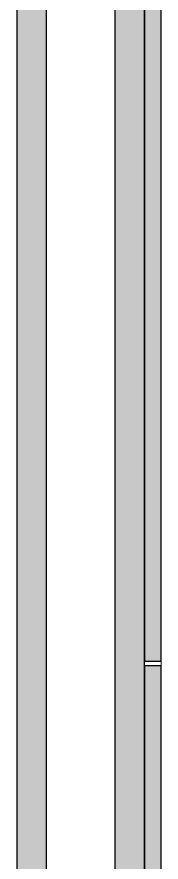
# Model space of a CAD drawing. Header units: millimetres. Extents: x 155927 to 326028, y -36033 to 97293.
# Drawn here: x 187621 to 188112, y 19442 to 22322 of the extents above; entities that cross this region are included whole.
import ezdxf

# ---------------------------------------------------------------- set-up
doc = ezdxf.new("R2010")
doc.units = ezdxf.units.MM
doc.header["$MEASUREMENT"] = 0
doc.layers.add('A-WALL-PATT', color=7, linetype='CONTINUOUS', lineweight=9)
doc.layers.add('I-WALL', color=7, linetype='CONTINUOUS', lineweight=9)

msp = doc.modelspace()

# ---------------------------------------------------------------- hatches: boundary and pattern name
at = {"layer": 'A-WALL-PATT'}
for points in [[(188055.5, 15107.6), (188055.5, 26907.6), (187954.5, 26907.6), (187954.5, 15107.6)], [(187620.8, 15208.6), (187721.8, 15208.6), (187721.8, 26806.6), (187620.8, 26806.6), (187620.8, 16376.6)]]:
    msp.add_hatch(color=256, dxfattribs=at).paths.add_polyline_path(points, flags=0)
h = msp.add_hatch(color=256, dxfattribs=at)
h.paths.add_polyline_path([(188111.5, 15139.6), (188111.5, 17094.8), (188055.5, 17094.8), (188055.5, 15139.6)], flags=0)
h.paths.add_polyline_path([(188055.5, 17110.8), (188111.5, 17110.8), (188111.5, 20110.8), (188055.5, 20110.8), (188055.5, 18161.9)], flags=0)
h.paths.add_polyline_path([(188111.5, 20126.8), (188111.5, 23126.8), (188055.5, 23126.8), (188055.5, 20126.8)], flags=0)
h.paths.add_polyline_path([(188055.5, 25558.8), (188111.5, 25558.8), (188111.5, 26142.8), (188055.5, 26142.8)], flags=0)
h.paths.add_polyline_path([(188111.5, 26158.8), (188111.5, 26875.6), (188055.5, 26875.6), (188055.5, 26158.8)], flags=0)

# ---------------------------------------------------------------- linework, layer by layer
at = {"layer": 'I-WALL', "lineweight": 30}
for p, q in [((188055.5, 15107.6), (188055.5, 26907.6)), ((187620.8, 26806.6), (187620.8, 15208.6)), ((187721.8, 15208.6), (187721.8, 26806.6)), ((187954.5, 26806.6), (187954.5, 15208.6)), ((188055.5, 23126.8), (188055.5, 20126.8)), ((188111.5, 20126.8), (188111.5, 23126.8)), ((188055.5, 20126.8), (188111.5, 20126.8)), ((188055.5, 20110.8), (188055.5, 17110.8)), ((188111.5, 20110.8), (188055.5, 20110.8)), ((188111.5, 17110.8), (188111.5, 20110.8))]:
    msp.add_line(p, q, dxfattribs=at)
at = {"layer": 'I-WALL'}
msp.add_line((188111.5, 20126.8), (188111.5, 20110.8), dxfattribs=at)

doc.saveas('drawing.dxf')
